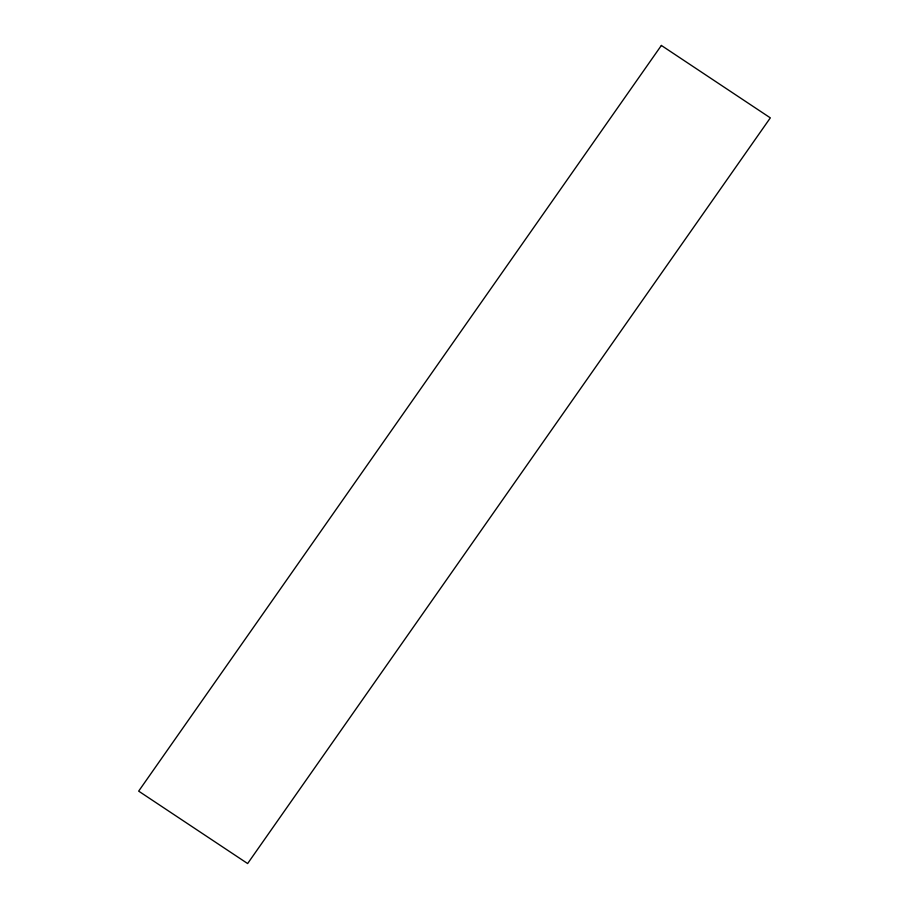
<?xml version="1.0" encoding="UTF-8"?>
<svg xmlns="http://www.w3.org/2000/svg" width="909" height="909" viewBox="0 0 909 909"><rect width="100%" height="100%" fill="white"/><g stroke="black" fill="none" stroke-linecap="round" stroke-linejoin="round"><path stroke-width="1.36" d="M661.366 45.45L138.668 791.137L247.634 863.55L770.332 117.863L661.366 45.45"/></g></svg>
